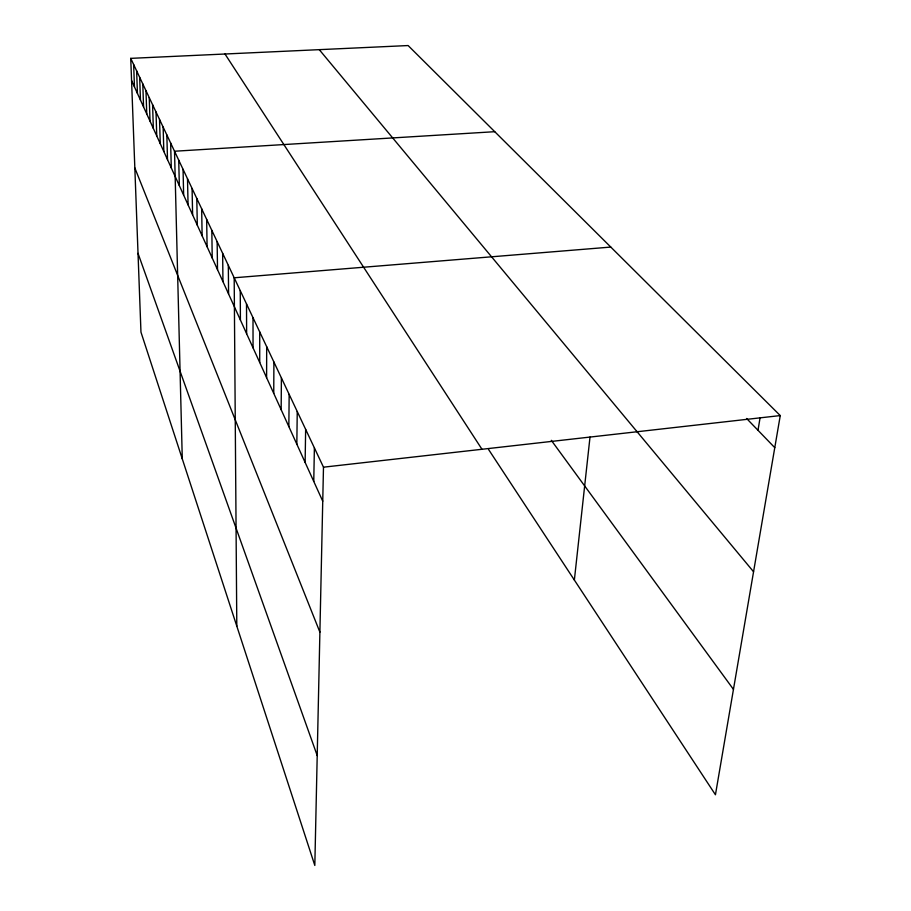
<?xml version="1.0" encoding="UTF-8"?>
<svg xmlns="http://www.w3.org/2000/svg" width="911" height="911" viewBox="0 0 911 911"><rect width="100%" height="100%" fill="white"/><g stroke="black" fill="none" stroke-linecap="round" stroke-linejoin="round"><path stroke-width="1.37" d="M259.715 362.498L259.726 331.946M266.604 377.655L266.684 346.715M273.744 393.381L273.904 362.02M281.157 409.677L281.397 377.906M288.844 426.599L289.163 394.395M296.827 444.169L297.248 411.533M305.128 462.435L305.64 429.343M313.76 481.429L314.386 447.882M130.74 58.361L323.485 467.184L314.819 865.45L140.966 332.139L130.74 58.361L408.117 45.55L780.26 415.575L715.442 794.756L488.524 449.408M574.363 580.045L590.009 437.052M758.009 430.299L760.047 417.898M323.485 467.184L780.26 415.575M610.803 247.075L234.184 277.787L236.803 626.13M494.753 131.696L174.525 151.237L182.28 458.871M746.599 418.479L774.771 447.665M636.698 431.267L753.556 571.755M319.26 49.649L637.085 431.746M551.314 440.332L733.457 689.376M224.994 54.011L481.976 449.271M131.571 80.521L322.745 501.198M134.828 167.897L319.898 632.166M138.017 253.338L317.21 755.549M136.627 70.842L137.436 93.423M133.644 64.533L134.464 86.898M142.788 83.914L143.574 106.929M139.668 77.298L140.465 100.096M149.245 97.614L150.008 121.083M145.976 90.679L146.751 113.921M156.02 111.985L156.749 135.933M152.593 104.708L153.333 128.417M159.539 119.443L160.245 143.631M166.838 134.93L167.51 159.619M163.137 127.084L163.832 151.522M170.63 142.97L171.291 167.92M178.727 160.154L179.342 185.65M183.054 169.321L183.646 195.102M187.507 178.761L188.065 204.838M196.799 198.473L197.3 225.165M192.084 188.475L192.62 214.848M201.661 208.778L202.128 235.778M206.66 219.403L207.093 246.722M211.83 230.346L212.217 257.995M217.148 241.643L217.513 269.633M222.648 253.304L222.956 281.624M228.319 265.34L228.593 294.014M240.253 290.643L240.413 320.034M246.517 303.932L246.63 333.711M253.007 317.7L253.053 347.854"/></g></svg>
